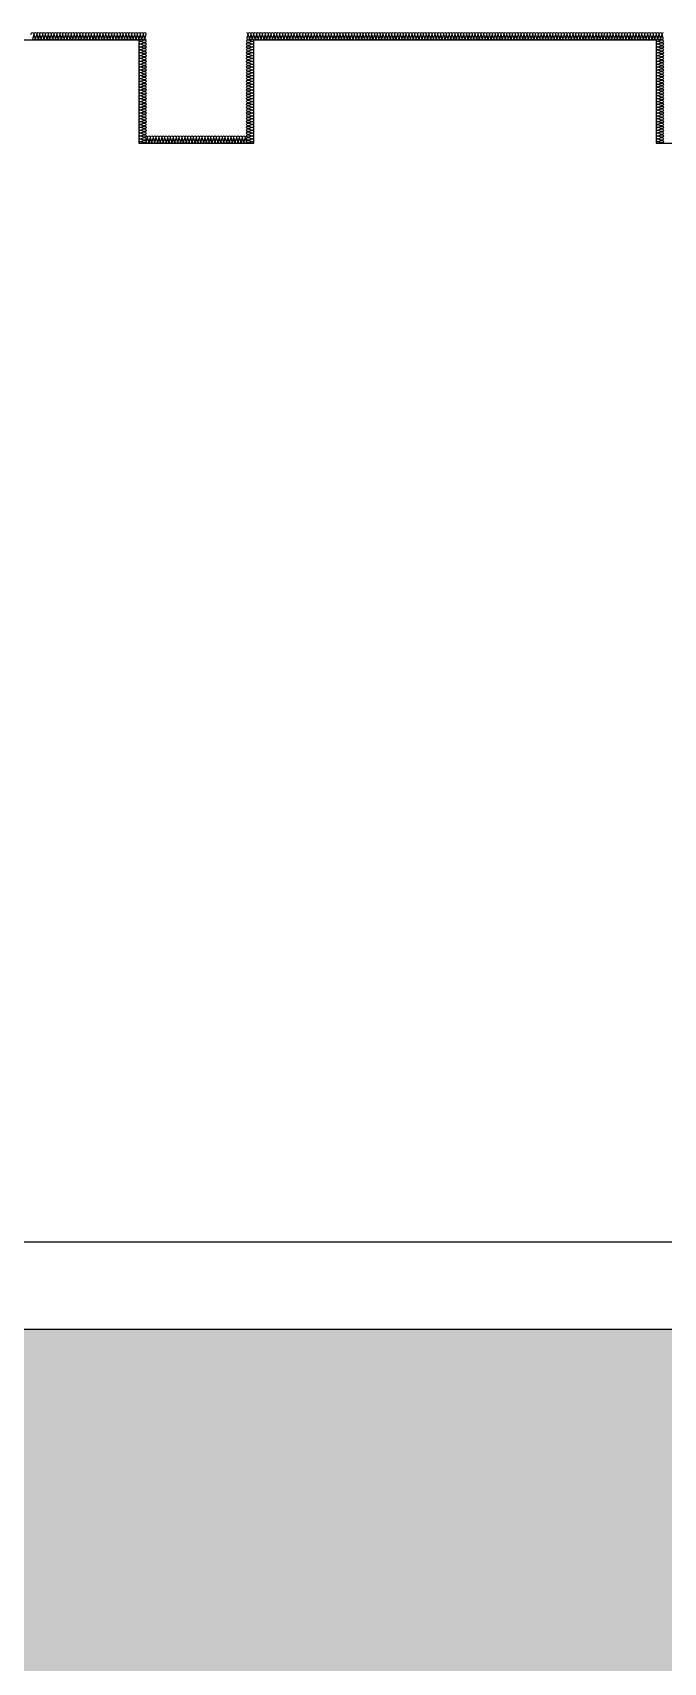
# Model space of a CAD drawing. Header units: millimetres. Extents: x 17311 to 801382, y -242618 to -104888.
# Drawn here: x 297921 to 302311, y -204409 to -193059 of the extents above; entities that cross this region are included whole.
import ezdxf

# ---------------------------------------------------------------- set-up
doc = ezdxf.new("R2010")
doc.units = ezdxf.units.MM
doc.header["$LTSCALE"] = 250
for name, color, linetype in [('A-FIN', 6, 'Continuous'), ('A-버림CONC', 4, 'Continuous'), ('ISL', 251, 'Continuous'), ('지반', 254, 'Continuous')]:
    doc.layers.add(name, color=color, linetype=linetype)

msp = doc.modelspace()

# ---------------------------------------------------------------- hatches: boundary and pattern name
at = {"layer": '지반'}
h = msp.add_hatch(dxfattribs=at)
h.set_pattern_fill('EARTH', color=251, scale=70, angle=45)
h.paths.add_polyline_path([(230117.6, -201879.5), (230117.6, -213174), (380882.4, -213174), (380882.4, -201579.5), (370730.7, -201579.5), (370730.7, -201786.8), (370560.7, -201786.8), (370560.7, -202209.5), (371880.7, -202209.5), (371880.7, -203849.5), (371980.7, -203849.5), (371980.7, -203909.5), (368640.7, -203909.5), (368640.7, -203849.5), (368740.7, -203849.5), (368740.7, -202159.5), (364230.7, -202159.5), (364230.7, -202599.5), (364330.7, -202599.5), (364330.7, -202659.5), (363390.7, -202659.5), (363390.7, -202599.5), (363490.7, -202599.5), (363490.7, -202099.5), (362430.7, -202099.5), (362430.7, -203699.5), (362530.7, -203699.5), (362530.7, -203759.5), (358060.7, -203759.5), (358060.7, -203699.5), (358160.7, -203699.5), (358160.7, -202089.5), (351710.7, -202089.5), (351710.7, -204659.5), (351810.7, -204659.5), (351810.7, -204719.5), (347110.7, -204719.5), (347110.7, -204659.5), (347210.7, -204659.5), (347210.7, -202089.5), (340910.7, -202089.5), (340910.7, -204659.5), (341010.7, -204659.5), (341010.7, -204719.5), (336310.7, -204719.5), (336310.7, -204659.5), (336410.7, -204659.5), (336410.7, -202089.5), (330110.7, -202089.5), (330110.7, -204659.5), (330210.7, -204659.5), (330210.7, -204719.5), (325510.7, -204719.5), (325510.7, -204659.5), (325610.7, -204659.5), (325610.7, -202089.5), (319310.7, -202089.5), (319310.7, -203829.5), (319410.7, -203829.5), (319410.7, -203889.5), (314710.7, -203889.5), (314710.7, -203829.5), (314810.7, -203829.5), (314810.7, -202089.5), (308510.7, -202089.5), (308510.7, -203829.5), (308610.7, -203829.5), (308610.7, -203889.5), (303910.7, -203889.5), (303910.7, -203829.5), (304010.7, -203829.5), (304010.7, -202089.5), (297560.7, -202089.5), (297560.7, -203699.5), (297660.7, -203699.5), (297660.7, -203759.5), (293190.7, -203759.5), (293190.7, -203699.5), (293290.7, -203699.5), (293290.7, -203259.5), (286980.7, -203259.5), (286980.7, -204099.5), (287080.7, -204099.5), (287080.7, -204159.5), (283740.7, -204159.5), (283740.7, -204099.5), (283840.7, -204099.5), (283840.7, -202459.5), (285160.7, -202459.5), (285160.7, -202086.8), (284990.7, -202086.8), (284990.7, -201829.5), (283110.7, -201829.5), (283110.7, -202079.5), (283160.7, -202079.5), (283160.7, -202139.5), (282910.7, -202139.5), (282910.7, -202079.5), (282960.7, -202079.5), (282960.7, -201979.5), (271560.7, -201979.5), (271560.7, -201879.5)])

# ---------------------------------------------------------------- linework, layer by layer
at = {"layer": 'A-FIN'}
msp.add_line((295060.7, -201479.5), (316360.7, -201479.5), dxfattribs=at)
at = {"layer": 'A-버림CONC'}
msp.add_lwpolyline([(297560.7, -202089.5), (304010.7, -202089.5)], dxfattribs=at)
at = {"layer": 'ISL'}
for points in [[(297911.8, -193071.6, -1.3725934), (297929.5, -193071.6), (297921.8, -193097.4, 0.5092668), (297930.7, -193109.5, 0.5092668), (297939.5, -193097.4), (297931.8, -193071.6, -1.3725934), (297949.5, -193071.6), (297941.8, -193097.4, 0.5092668), (297950.7, -193109.5, 0.5092668), (297959.5, -193097.4), (297951.8, -193071.6, -1.3725934), (297969.5, -193071.6), (297961.8, -193097.4, 0.5092668), (297970.7, -193109.5, 0.5092668), (297979.5, -193097.4), (297971.8, -193071.6, -1.3725934), (297989.5, -193071.6), (297981.8, -193097.4, 0.5092668), (297990.7, -193109.5, 0.5092668), (297999.5, -193097.4), (297991.8, -193071.6, -1.3725934), (298009.5, -193071.6), (298001.8, -193097.4, 0.5092668), (298010.7, -193109.5, 0.5092668), (298019.5, -193097.4), (298011.8, -193071.6, -1.3725934), (298029.5, -193071.6), (298021.8, -193097.4, 0.5092668), (298030.7, -193109.5, 0.5092668), (298039.5, -193097.4), (298031.8, -193071.6, -1.3725934), (298049.5, -193071.6), (298041.8, -193097.4, 0.5092668), (298050.7, -193109.5, 0.5092668), (298059.5, -193097.4), (298051.8, -193071.6, -1.3725934), (298069.5, -193071.6), (298061.8, -193097.4, 0.5092668), (298070.7, -193109.5, 0.5092668), (298079.5, -193097.4), (298071.8, -193071.6, -1.3725934), (298089.5, -193071.6), (298081.8, -193097.4, 0.5092668), (298090.7, -193109.5, 0.5092668), (298099.5, -193097.4), (298091.8, -193071.6, -1.3725934), (298109.5, -193071.6), (298101.8, -193097.4, 0.5092668), (298110.7, -193109.5, 0.5092668), (298119.5, -193097.4), (298111.8, -193071.6, -1.3725934), (298129.5, -193071.6), (298121.8, -193097.4, 0.5092668), (298130.7, -193109.5, 0.5092668), (298139.5, -193097.4), (298131.8, -193071.6, -1.3725934), (298149.5, -193071.6), (298141.8, -193097.4, 0.5092668), (298150.7, -193109.5, 0.5092668), (298159.5, -193097.4), (298151.8, -193071.6, -1.3725934), (298169.5, -193071.6), (298161.8, -193097.4, 0.5092668), (298170.7, -193109.5, 0.5092668), (298179.5, -193097.4), (298171.8, -193071.6, -1.3725934), (298189.5, -193071.6), (298181.8, -193097.4, 0.5092668), (298190.7, -193109.5, 0.5092668), (298199.5, -193097.4), (298191.8, -193071.6, -1.3725934), (298209.5, -193071.6), (298201.8, -193097.4, 0.5092668), (298210.7, -193109.5, 0.5092668), (298219.5, -193097.4), (298211.8, -193071.6, -1.3725934), (298229.5, -193071.6), (298221.8, -193097.4, 0.5092668), (298230.7, -193109.5, 0.5092668), (298239.5, -193097.4), (298231.8, -193071.6, -1.3725934), (298249.5, -193071.6), (298241.8, -193097.4, 0.5092668), (298250.7, -193109.5, 0.5092668), (298259.5, -193097.4), (298251.8, -193071.6, -1.3725934), (298269.5, -193071.6), (298261.8, -193097.4, 0.5092668), (298270.7, -193109.5, 0.5092668), (298279.5, -193097.4), (298271.8, -193071.6, -1.3725934), (298289.5, -193071.6), (298281.8, -193097.4, 0.5092668), (298290.7, -193109.5, 0.5092668), (298299.5, -193097.4), (298291.8, -193071.6, -1.3725934), (298309.5, -193071.6), (298301.8, -193097.4, 0.5092668), (298310.7, -193109.5, 0.5092668), (298319.5, -193097.4), (298311.8, -193071.6, -1.3725934), (298329.5, -193071.6), (298321.8, -193097.4, 0.5092668), (298330.7, -193109.5, 0.5092668), (298339.5, -193097.4), (298331.8, -193071.6, -1.3725934), (298349.5, -193071.6), (298341.8, -193097.4, 0.5092668), (298350.7, -193109.5, 0.5092668), (298359.5, -193097.4), (298351.8, -193071.6, -1.3725934), (298369.5, -193071.6), (298361.8, -193097.4, 0.5092668), (298370.7, -193109.5, 0.5092668), (298379.5, -193097.4), (298371.8, -193071.6, -1.3725934), (298389.5, -193071.6), (298381.8, -193097.4, 0.5092668), (298390.7, -193109.5, 0.5092668), (298399.5, -193097.4), (298391.8, -193071.6, -1.3725934), (298409.5, -193071.6), (298401.8, -193097.4, 0.5092668), (298410.7, -193109.5, 0.5092668), (298419.5, -193097.4), (298411.8, -193071.6, -1.3725934), (298429.5, -193071.6), (298421.8, -193097.4, 0.5092668), (298430.7, -193109.5, 0.5092668), (298439.5, -193097.4), (298431.8, -193071.6, -1.3725934), (298449.5, -193071.6), (298441.8, -193097.4, 0.5092668), (298450.7, -193109.5, 0.5092668), (298459.5, -193097.4), (298451.8, -193071.6, -1.3725934), (298469.5, -193071.6), (298461.8, -193097.4, 0.5092668), (298470.7, -193109.5, 0.5092668), (298479.5, -193097.4), (298471.8, -193071.6, -1.3725934), (298489.5, -193071.6), (298481.8, -193097.4, 0.5092668), (298490.7, -193109.5, 0.5092668), (298499.5, -193097.4), (298491.8, -193071.6, -1.3725934), (298509.5, -193071.6), (298501.8, -193097.4, 0.5092668), (298510.7, -193109.5, 0.5092668), (298519.5, -193097.4), (298511.8, -193071.6, -1.3725934), (298529.5, -193071.6), (298521.8, -193097.4, 0.5092668), (298530.7, -193109.5, 0.5092668), (298539.5, -193097.4), (298531.8, -193071.6, -1.3725934), (298549.5, -193071.6), (298541.8, -193097.4, 0.5092668), (298550.7, -193109.5, 0.5092668), (298559.5, -193097.4), (298551.8, -193071.6, -1.3725934), (298569.5, -193071.6), (298561.8, -193097.4, 0.5092668), (298570.7, -193109.5, 0.5092668), (298579.5, -193097.4), (298571.8, -193071.6, -1.3725934), (298589.5, -193071.6), (298581.8, -193097.4, 0.5092668), (298590.7, -193109.5, 0.5092668), (298599.5, -193097.4), (298591.8, -193071.6, -1.3725934), (298609.5, -193071.6), (298601.8, -193097.4, 0.5092668), (298610.7, -193109.5, 0.5092668), (298619.5, -193097.4), (298611.8, -193071.6, -1.3725934), (298629.5, -193071.6), (298621.8, -193097.4, 0.5092668), (298630.7, -193109.5, 0.5092668), (298639.5, -193097.4), (298631.8, -193071.6, -1.3725934), (298649.5, -193071.6), (298641.8, -193097.4, 0.5092668), (298650.7, -193109.5, 0.5092668), (298659.5, -193097.4), (298651.8, -193071.6, -1.3725934), (298669.5, -193071.6), (298661.8, -193097.4, 0.5092668), (298670.7, -193109.5, 0.5092668), (298679.5, -193097.4), (298671.8, -193071.6, -1.3725934), (298689.5, -193071.6), (298681.8, -193097.4, 0.5092668), (298690.7, -193109.5, 0.5092668), (298699.5, -193097.4), (298691.8, -193071.6, -1.3725934), (298709.5, -193071.6), (298701.8, -193097.4, 0.5092668), (298710.7, -193109.5)], [(299410.7, -193059.5, -0.5090392), (299419.5, -193071.6), (299411.8, -193097.4, 0.5092668), (299420.7, -193109.5, 0.5092668), (299429.5, -193097.4), (299421.8, -193071.6, -1.3725934), (299439.5, -193071.6), (299431.8, -193097.4, 0.5092668), (299440.7, -193109.5, 0.5092668), (299449.5, -193097.4), (299441.8, -193071.6, -1.3725934), (299459.5, -193071.6), (299451.8, -193097.4, 0.5092668), (299460.7, -193109.5, 0.5092668), (299469.5, -193097.4), (299461.8, -193071.6, -1.3725934), (299479.5, -193071.6), (299471.8, -193097.4, 0.5092668), (299480.7, -193109.5, 0.5092668), (299489.5, -193097.4), (299481.8, -193071.6, -1.3725934), (299499.5, -193071.6), (299491.8, -193097.4, 0.5092668), (299500.7, -193109.5, 0.5092668), (299509.5, -193097.4), (299501.8, -193071.6, -1.3725934), (299519.5, -193071.6), (299511.8, -193097.4, 0.5092668), (299520.7, -193109.5, 0.5092668), (299529.5, -193097.4), (299521.8, -193071.6, -1.3725934), (299539.5, -193071.6), (299531.8, -193097.4, 0.5092668), (299540.7, -193109.5, 0.5092668), (299549.5, -193097.4), (299541.8, -193071.6, -1.3725934), (299559.5, -193071.6), (299551.8, -193097.4, 0.5092668), (299560.7, -193109.5, 0.5092668), (299569.5, -193097.4), (299561.8, -193071.6, -1.3725934), (299579.5, -193071.6), (299571.8, -193097.4, 0.5092668), (299580.7, -193109.5, 0.5092668), (299589.5, -193097.4), (299581.8, -193071.6, -1.3725934), (299599.5, -193071.6), (299591.8, -193097.4, 0.5092668), (299600.7, -193109.5, 0.5092668), (299609.5, -193097.4), (299601.8, -193071.6, -1.3725934), (299619.5, -193071.6), (299611.8, -193097.4, 0.5092668), (299620.7, -193109.5, 0.5092668), (299629.5, -193097.4), (299621.8, -193071.6, -1.3725934), (299639.5, -193071.6), (299631.8, -193097.4, 0.5092668), (299640.7, -193109.5, 0.5092668), (299649.5, -193097.4), (299641.8, -193071.6, -1.3725934), (299659.5, -193071.6), (299651.8, -193097.4, 0.5092668), (299660.7, -193109.5, 0.5092668), (299669.5, -193097.4), (299661.8, -193071.6, -1.3725934), (299679.5, -193071.6), (299671.8, -193097.4, 0.5092668), (299680.7, -193109.5, 0.5092668), (299689.5, -193097.4), (299681.8, -193071.6, -1.3725934), (299699.5, -193071.6), (299691.8, -193097.4, 0.5092668), (299700.7, -193109.5, 0.5092668), (299709.5, -193097.4), (299701.8, -193071.6, -1.3725934), (299719.5, -193071.6), (299711.8, -193097.4, 0.5092668), (299720.7, -193109.5, 0.5092668), (299729.5, -193097.4), (299721.8, -193071.6, -1.3725934), (299739.5, -193071.6), (299731.8, -193097.4, 0.5092668), (299740.7, -193109.5, 0.5092668), (299749.5, -193097.4), (299741.8, -193071.6, -1.3725934), (299759.5, -193071.6), (299751.8, -193097.4, 0.5092668), (299760.7, -193109.5, 0.5092668), (299769.5, -193097.4), (299761.8, -193071.6, -1.3725934), (299779.5, -193071.6), (299771.8, -193097.4, 0.5092668), (299780.7, -193109.5, 0.5092668), (299789.5, -193097.4), (299781.8, -193071.6, -1.3725934), (299799.5, -193071.6), (299791.8, -193097.4, 0.5092668), (299800.7, -193109.5, 0.5092668), (299809.5, -193097.4), (299801.8, -193071.6, -1.3725934), (299819.5, -193071.6), (299811.8, -193097.4, 0.5092668), (299820.7, -193109.5, 0.5092668), (299829.5, -193097.4), (299821.8, -193071.6, -1.3725934), (299839.5, -193071.6), (299831.8, -193097.4, 0.5092668), (299840.7, -193109.5, 0.5092668), (299849.5, -193097.4), (299841.8, -193071.6, -1.3725934), (299859.5, -193071.6), (299851.8, -193097.4, 0.5092668), (299860.7, -193109.5, 0.5092668), (299869.5, -193097.4), (299861.8, -193071.6, -1.3725934), (299879.5, -193071.6), (299871.8, -193097.4, 0.5092668), (299880.7, -193109.5, 0.5092668), (299889.5, -193097.4), (299881.8, -193071.6, -1.3725934), (299899.5, -193071.6), (299891.8, -193097.4, 0.5092668), (299900.7, -193109.5, 0.5092668), (299909.5, -193097.4), (299901.8, -193071.6, -1.3725934), (299919.5, -193071.6), (299911.8, -193097.4, 0.5092668), (299920.7, -193109.5, 0.5092668), (299929.5, -193097.4), (299921.8, -193071.6, -1.3725934), (299939.5, -193071.6), (299931.8, -193097.4, 0.5092668), (299940.7, -193109.5, 0.5092668), (299949.5, -193097.4), (299941.8, -193071.6, -1.3725934), (299959.5, -193071.6), (299951.8, -193097.4, 0.5092668), (299960.7, -193109.5, 0.5092668), (299969.5, -193097.4), (299961.8, -193071.6, -1.3725934), (299979.5, -193071.6), (299971.8, -193097.4, 0.5092668), (299980.7, -193109.5, 0.5092668), (299989.5, -193097.4), (299981.8, -193071.6, -1.3725934), (299999.5, -193071.6), (299991.8, -193097.4, 0.5092668), (300000.7, -193109.5, 0.5092668), (300009.5, -193097.4), (300001.8, -193071.6, -1.3725934), (300019.5, -193071.6), (300011.8, -193097.4, 0.5092668), (300020.7, -193109.5, 0.5092668), (300029.5, -193097.4), (300021.8, -193071.6, -1.3725934), (300039.5, -193071.6), (300031.8, -193097.4, 0.5092668), (300040.7, -193109.5, 0.5092668), (300049.5, -193097.4), (300041.8, -193071.6, -1.3725934), (300059.5, -193071.6), (300051.8, -193097.4, 0.5092668), (300060.7, -193109.5, 0.5092668), (300069.5, -193097.4), (300061.8, -193071.6, -1.3725934), (300079.5, -193071.6), (300071.8, -193097.4, 0.5092668), (300080.7, -193109.5, 0.5092668), (300089.5, -193097.4), (300081.8, -193071.6, -1.3725934), (300099.5, -193071.6), (300091.8, -193097.4, 0.5092668), (300100.7, -193109.5, 0.5092668), (300109.5, -193097.4), (300101.8, -193071.6, -1.3725934), (300119.5, -193071.6), (300111.8, -193097.4, 0.5092668), (300120.7, -193109.5, 0.5092668), (300129.5, -193097.4), (300121.8, -193071.6, -1.3725934), (300139.5, -193071.6), (300131.8, -193097.4, 0.5092668), (300140.7, -193109.5, 0.5092668), (300149.5, -193097.4), (300141.8, -193071.6, -1.3725934), (300159.5, -193071.6), (300151.8, -193097.4, 0.5092668), (300160.7, -193109.5, 0.5092668), (300169.5, -193097.4), (300161.8, -193071.6, -1.3725934), (300179.5, -193071.6), (300171.8, -193097.4, 0.5092668), (300180.7, -193109.5, 0.5092668), (300189.5, -193097.4), (300181.8, -193071.6, -1.3725934), (300199.5, -193071.6), (300191.8, -193097.4, 0.5092668), (300200.7, -193109.5, 0.5092668), (300209.5, -193097.4), (300201.8, -193071.6, -1.3725934), (300219.5, -193071.6), (300211.8, -193097.4, 0.5092668), (300220.7, -193109.5, 0.5092668), (300229.5, -193097.4), (300221.8, -193071.6, -1.3725934), (300239.5, -193071.6), (300231.8, -193097.4, 0.5092668), (300240.7, -193109.5, 0.5092668), (300249.5, -193097.4), (300241.8, -193071.6, -1.3725934), (300259.5, -193071.6), (300251.8, -193097.4, 0.5092668), (300260.7, -193109.5, 0.5092668), (300269.5, -193097.4), (300261.8, -193071.6, -1.3725934), (300279.5, -193071.6), (300271.8, -193097.4, 0.5092668), (300280.7, -193109.5, 0.5092668), (300289.5, -193097.4), (300281.8, -193071.6, -1.3725934), (300299.5, -193071.6), (300291.8, -193097.4, 0.5092668), (300300.7, -193109.5, 0.5092668), (300309.5, -193097.4), (300301.8, -193071.6, -1.3725934), (300319.5, -193071.6), (300311.8, -193097.4, 0.5092668), (300320.7, -193109.5, 0.5092668), (300329.5, -193097.4), (300321.8, -193071.6, -1.3725934), (300339.5, -193071.6), (300331.8, -193097.4, 0.5092668), (300340.7, -193109.5, 0.5092668), (300349.5, -193097.4), (300341.8, -193071.6, -1.3725934), (300359.5, -193071.6), (300351.8, -193097.4, 0.5092668), (300360.7, -193109.5, 0.5092668), (300369.5, -193097.4), (300361.8, -193071.6, -1.3725934), (300379.5, -193071.6), (300371.8, -193097.4, 0.5092668), (300380.7, -193109.5, 0.5092668), (300389.5, -193097.4), (300381.8, -193071.6, -1.3725934), (300399.5, -193071.6), (300391.8, -193097.4, 0.5092668), (300400.7, -193109.5, 0.5092668), (300409.5, -193097.4), (300401.8, -193071.6, -1.3725934), (300419.5, -193071.6), (300411.8, -193097.4, 0.5092668), (300420.7, -193109.5, 0.5092668), (300429.5, -193097.4), (300421.8, -193071.6, -1.3725934), (300439.5, -193071.6), (300431.8, -193097.4, 0.5092668), (300440.7, -193109.5, 0.5092668), (300449.5, -193097.4), (300441.8, -193071.6, -1.3725934), (300459.5, -193071.6), (300451.8, -193097.4, 0.5092668), (300460.7, -193109.5, 0.5092668), (300469.5, -193097.4), (300461.8, -193071.6, -1.3725934), (300479.5, -193071.6), (300471.8, -193097.4, 0.5092668), (300480.7, -193109.5, 0.5092668), (300489.5, -193097.4), (300481.8, -193071.6, -1.3725934), (300499.5, -193071.6), (300491.8, -193097.4, 0.5092668), (300500.7, -193109.5, 0.5092668), (300509.5, -193097.4), (300501.8, -193071.6, -1.3725934), (300519.5, -193071.6), (300511.8, -193097.4, 0.5092668), (300520.7, -193109.5, 0.5092668), (300529.5, -193097.4), (300521.8, -193071.6, -1.3725934), (300539.5, -193071.6), (300531.8, -193097.4, 0.5092668), (300540.7, -193109.5, 0.5092668), (300549.5, -193097.4), (300541.8, -193071.6, -1.3725934), (300559.5, -193071.6), (300551.8, -193097.4, 0.5092668), (300560.7, -193109.5, 0.5092668), (300569.5, -193097.4), (300561.8, -193071.6, -1.3725934), (300579.5, -193071.6), (300571.8, -193097.4, 0.5092668), (300580.7, -193109.5, 0.5092668), (300589.5, -193097.4), (300581.8, -193071.6, -1.3725934), (300599.5, -193071.6), (300591.8, -193097.4, 0.5092668), (300600.7, -193109.5, 0.5092668), (300609.5, -193097.4), (300601.8, -193071.6, -1.3725934), (300619.5, -193071.6), (300611.8, -193097.4, 0.5092668), (300620.7, -193109.5, 0.5092668), (300629.5, -193097.4), (300621.8, -193071.6, -1.3725934), (300639.5, -193071.6), (300631.8, -193097.4, 0.5092668), (300640.7, -193109.5, 0.5092668), (300649.5, -193097.4), (300641.8, -193071.6, -1.3725934), (300659.5, -193071.6), (300651.8, -193097.4, 0.5092668), (300660.7, -193109.5, 0.5092668), (300669.5, -193097.4), (300661.8, -193071.6, -1.3725934), (300679.5, -193071.6), (300671.8, -193097.4, 0.5092668), (300680.7, -193109.5, 0.5092668), (300689.5, -193097.4), (300681.8, -193071.6, -1.3725934), (300699.5, -193071.6), (300691.8, -193097.4, 0.5092668), (300700.7, -193109.5, 0.5092668), (300709.5, -193097.4), (300701.8, -193071.6, -1.3725934), (300719.5, -193071.6), (300711.8, -193097.4, 0.5092668), (300720.7, -193109.5, 0.5092668), (300729.5, -193097.4), (300721.8, -193071.6, -1.3725934), (300739.5, -193071.6), (300731.8, -193097.4, 0.5092668), (300740.7, -193109.5, 0.5092668), (300749.5, -193097.4), (300741.8, -193071.6, -1.3725934), (300759.5, -193071.6), (300751.8, -193097.4, 0.5092668), (300760.7, -193109.5, 0.5092668), (300769.5, -193097.4), (300761.8, -193071.6, -1.3725934), (300779.5, -193071.6), (300771.8, -193097.4, 0.5092668), (300780.7, -193109.5, 0.5092668), (300789.5, -193097.4), (300781.8, -193071.6, -1.3725934), (300799.5, -193071.6), (300791.8, -193097.4, 0.5092668), (300800.7, -193109.5, 0.5092668), (300809.5, -193097.4), (300801.8, -193071.6, -1.3725934), (300819.5, -193071.6), (300811.8, -193097.4, 0.5092668), (300820.7, -193109.5, 0.5092668), (300829.5, -193097.4), (300821.8, -193071.6, -1.3725934), (300839.5, -193071.6), (300831.8, -193097.4, 0.5092668), (300840.7, -193109.5, 0.5092668), (300849.5, -193097.4), (300841.8, -193071.6, -1.3725934), (300859.5, -193071.6), (300851.8, -193097.4, 0.5092668), (300860.7, -193109.5, 0.5092668), (300869.5, -193097.4), (300861.8, -193071.6, -1.3725934), (300879.5, -193071.6), (300871.8, -193097.4, 0.5092668), (300880.7, -193109.5, 0.5092668), (300889.5, -193097.4), (300881.8, -193071.6, -1.3725934), (300899.5, -193071.6), (300891.8, -193097.4, 0.5092668), (300900.7, -193109.5, 0.5092668), (300909.5, -193097.4), (300901.8, -193071.6, -1.3725934), (300919.5, -193071.6), (300911.8, -193097.4, 0.5092668), (300920.7, -193109.5, 0.5092668), (300929.5, -193097.4), (300921.8, -193071.6, -1.3725934), (300939.5, -193071.6), (300931.8, -193097.4, 0.5092668), (300940.7, -193109.5, 0.5092668), (300949.5, -193097.4), (300941.8, -193071.6, -1.3725934), (300959.5, -193071.6), (300951.8, -193097.4, 0.5092668), (300960.7, -193109.5, 0.5092668), (300969.5, -193097.4), (300961.8, -193071.6, -1.3725934), (300979.5, -193071.6), (300971.8, -193097.4, 0.5092668), (300980.7, -193109.5, 0.5092668), (300989.5, -193097.4), (300981.8, -193071.6, -1.3725934), (300999.5, -193071.6), (300991.8, -193097.4, 0.5092668), (301000.7, -193109.5, 0.5092668), (301009.5, -193097.4), (301001.8, -193071.6, -1.3725934), (301019.5, -193071.6), (301011.8, -193097.4, 0.5092668), (301020.7, -193109.5, 0.5092668), (301029.5, -193097.4), (301021.8, -193071.6, -1.3725934), (301039.5, -193071.6), (301031.8, -193097.4, 0.5092668), (301040.7, -193109.5, 0.5092668), (301049.5, -193097.4), (301041.8, -193071.6, -1.3725934), (301059.5, -193071.6), (301051.8, -193097.4, 0.5092668), (301060.7, -193109.5, 0.5092668), (301069.5, -193097.4), (301061.8, -193071.6, -1.3725934), (301079.5, -193071.6), (301071.8, -193097.4, 0.5092668), (301080.7, -193109.5, 0.5092668), (301089.5, -193097.4), (301081.8, -193071.6, -1.3725934), (301099.5, -193071.6), (301091.8, -193097.4, 0.5092668), (301100.7, -193109.5, 0.5092668), (301109.5, -193097.4), (301101.8, -193071.6, -1.3725934), (301119.5, -193071.6), (301111.8, -193097.4, 0.5092668), (301120.7, -193109.5, 0.5092668), (301129.5, -193097.4), (301121.8, -193071.6, -1.3725934), (301139.5, -193071.6), (301131.8, -193097.4, 0.5092668), (301140.7, -193109.5, 0.5092668), (301149.5, -193097.4), (301141.8, -193071.6, -1.3725934), (301159.5, -193071.6), (301151.8, -193097.4, 0.5092668), (301160.7, -193109.5, 0.5092668), (301169.5, -193097.4), (301161.8, -193071.6, -1.3725934), (301179.5, -193071.6), (301171.8, -193097.4, 0.5092668), (301180.7, -193109.5, 0.5092668), (301189.5, -193097.4), (301181.8, -193071.6, -1.3725934), (301199.5, -193071.6), (301191.8, -193097.4, 0.5092668), (301200.7, -193109.5, 0.5092668), (301209.5, -193097.4), (301201.8, -193071.6, -1.3725934), (301219.5, -193071.6), (301211.8, -193097.4, 0.5092668), (301220.7, -193109.5, 0.5092668), (301229.5, -193097.4), (301221.8, -193071.6, -1.3725934), (301239.5, -193071.6), (301231.8, -193097.4, 0.5092668), (301240.7, -193109.5, 0.5092668), (301249.5, -193097.4), (301241.8, -193071.6, -1.3725934), (301259.5, -193071.6), (301251.8, -193097.4, 0.5092668), (301260.7, -193109.5, 0.5092668), (301269.5, -193097.4), (301261.8, -193071.6, -1.3725934), (301279.5, -193071.6), (301271.8, -193097.4, 0.5092668), (301280.7, -193109.5, 0.5092668), (301289.5, -193097.4), (301281.8, -193071.6, -1.3725934), (301299.5, -193071.6), (301291.8, -193097.4, 0.5092668), (301300.7, -193109.5, 0.5092668), (301309.5, -193097.4), (301301.8, -193071.6, -1.3725934), (301319.5, -193071.6), (301311.8, -193097.4, 0.5092668), (301320.7, -193109.5, 0.5092668), (301329.5, -193097.4), (301321.8, -193071.6, -1.3725934), (301339.5, -193071.6), (301331.8, -193097.4, 0.5092668), (301340.7, -193109.5, 0.5092668), (301349.5, -193097.4), (301341.8, -193071.6, -1.3725934), (301359.5, -193071.6), (301351.8, -193097.4, 0.5092668), (301360.7, -193109.5, 0.5092668), (301369.5, -193097.4), (301361.8, -193071.6, -1.3725934), (301379.5, -193071.6), (301371.8, -193097.4, 0.5092668), (301380.7, -193109.5, 0.5092668), (301389.5, -193097.4), (301381.8, -193071.6, -1.3725934), (301399.5, -193071.6), (301391.8, -193097.4, 0.5092668), (301400.7, -193109.5, 0.5092668), (301409.5, -193097.4), (301401.8, -193071.6, -1.3725934), (301419.5, -193071.6), (301411.8, -193097.4, 0.5092668), (301420.7, -193109.5, 0.5092668), (301429.5, -193097.4), (301421.8, -193071.6, -1.3725934), (301439.5, -193071.6), (301431.8, -193097.4, 0.5092668), (301440.7, -193109.5, 0.5092668), (301449.5, -193097.4), (301441.8, -193071.6, -1.3725934), (301459.5, -193071.6), (301451.8, -193097.4, 0.5092668), (301460.7, -193109.5, 0.5092668), (301469.5, -193097.4), (301461.8, -193071.6, -1.3725934), (301479.5, -193071.6), (301471.8, -193097.4, 0.5092668), (301480.7, -193109.5, 0.5092668), (301489.5, -193097.4), (301481.8, -193071.6, -1.3725934), (301499.5, -193071.6), (301491.8, -193097.4, 0.5092668), (301500.7, -193109.5, 0.5092668), (301509.5, -193097.4), (301501.8, -193071.6, -1.3725934), (301519.5, -193071.6), (301511.8, -193097.4, 0.5092668), (301520.7, -193109.5, 0.5092668), (301529.5, -193097.4), (301521.8, -193071.6, -1.3725934), (301539.5, -193071.6), (301531.8, -193097.4, 0.5092668), (301540.7, -193109.5, 0.5092668), (301549.5, -193097.4), (301541.8, -193071.6, -1.3725934), (301559.5, -193071.6), (301551.8, -193097.4, 0.5092668), (301560.7, -193109.5, 0.5092668), (301569.5, -193097.4), (301561.8, -193071.6, -1.3725934), (301579.5, -193071.6), (301571.8, -193097.4, 0.5092668), (301580.7, -193109.5, 0.5092668), (301589.5, -193097.4), (301581.8, -193071.6, -1.3725934), (301599.5, -193071.6), (301591.8, -193097.4, 0.5092668), (301600.7, -193109.5, 0.5092668), (301609.5, -193097.4), (301601.8, -193071.6, -1.3725934), (301619.5, -193071.6), (301611.8, -193097.4, 0.5092668), (301620.7, -193109.5, 0.5092668), (301629.5, -193097.4), (301621.8, -193071.6, -1.3725934), (301639.5, -193071.6), (301631.8, -193097.4, 0.5092668), (301640.7, -193109.5, 0.5092668), (301649.5, -193097.4), (301641.8, -193071.6, -1.3725934), (301659.5, -193071.6), (301651.8, -193097.4, 0.5092668), (301660.7, -193109.5, 0.5092668), (301669.5, -193097.4), (301661.8, -193071.6, -1.3725934), (301679.5, -193071.6), (301671.8, -193097.4, 0.5092668), (301680.7, -193109.5, 0.5092668), (301689.5, -193097.4), (301681.8, -193071.6, -1.3725934), (301699.5, -193071.6), (301691.8, -193097.4, 0.5092668), (301700.7, -193109.5, 0.5092668), (301709.5, -193097.4), (301701.8, -193071.6, -1.3725934), (301719.5, -193071.6), (301711.8, -193097.4, 0.5092668), (301720.7, -193109.5, 0.5092668), (301729.5, -193097.4), (301721.8, -193071.6, -1.3725934), (301739.5, -193071.6), (301731.8, -193097.4, 0.5092668), (301740.7, -193109.5, 0.5092668), (301749.5, -193097.4), (301741.8, -193071.6, -1.3725934), (301759.5, -193071.6), (301751.8, -193097.4, 0.5092668), (301760.7, -193109.5, 0.5092668), (301769.5, -193097.4), (301761.8, -193071.6, -1.3725934), (301779.5, -193071.6), (301771.8, -193097.4, 0.5092668), (301780.7, -193109.5, 0.5092668), (301789.5, -193097.4), (301781.8, -193071.6, -1.3725934), (301799.5, -193071.6), (301791.8, -193097.4, 0.5092668), (301800.7, -193109.5, 0.5092668), (301809.5, -193097.4), (301801.8, -193071.6, -1.3725934), (301819.5, -193071.6), (301811.8, -193097.4, 0.5092668), (301820.7, -193109.5, 0.5092668), (301829.5, -193097.4), (301821.8, -193071.6, -1.3725934), (301839.5, -193071.6), (301831.8, -193097.4, 0.5092668), (301840.7, -193109.5, 0.5092668), (301849.5, -193097.4), (301841.8, -193071.6, -1.3725934), (301859.5, -193071.6), (301851.8, -193097.4, 0.5092668), (301860.7, -193109.5, 0.5092668), (301869.5, -193097.4), (301861.8, -193071.6, -1.3725934), (301879.5, -193071.6), (301871.8, -193097.4, 0.5092668), (301880.7, -193109.5, 0.5092668), (301889.5, -193097.4), (301881.8, -193071.6, -1.3725934), (301899.5, -193071.6), (301891.8, -193097.4, 0.5092668), (301900.7, -193109.5, 0.5092668), (301909.5, -193097.4), (301901.8, -193071.6, -1.3725934), (301919.5, -193071.6), (301911.8, -193097.4, 0.5092668), (301920.7, -193109.5, 0.5092668), (301929.5, -193097.4), (301921.8, -193071.6, -1.3725934), (301939.5, -193071.6), (301931.8, -193097.4, 0.5092668), (301940.7, -193109.5, 0.5092668), (301949.5, -193097.4), (301941.8, -193071.6, -1.3725934), (301959.5, -193071.6), (301951.8, -193097.4, 0.5092668), (301960.7, -193109.5, 0.5092668), (301969.5, -193097.4), (301961.8, -193071.6, -1.3725934), (301979.5, -193071.6), (301971.8, -193097.4, 0.5092668), (301980.7, -193109.5, 0.5092668), (301989.5, -193097.4), (301981.8, -193071.6, -1.3725934), (301999.5, -193071.6), (301991.8, -193097.4, 0.5092668), (302000.7, -193109.5, 0.5092668), (302009.5, -193097.4), (302001.8, -193071.6, -1.3725934), (302019.5, -193071.6), (302011.8, -193097.4, 0.5092668), (302020.7, -193109.5, 0.5092668), (302029.5, -193097.4), (302021.8, -193071.6, -1.3725934), (302039.5, -193071.6), (302031.8, -193097.4, 0.5092668), (302040.7, -193109.5, 0.5092668), (302049.5, -193097.4), (302041.8, -193071.6, -1.3725934), (302059.5, -193071.6), (302051.8, -193097.4, 0.5092668), (302060.7, -193109.5, 0.5092668), (302069.5, -193097.4), (302061.8, -193071.6, -1.3725934), (302079.5, -193071.6), (302071.8, -193097.4, 0.5092668), (302080.7, -193109.5, 0.5092668), (302089.5, -193097.4), (302081.8, -193071.6, -1.3725934), (302099.5, -193071.6), (302091.8, -193097.4, 0.5092668), (302100.7, -193109.5, 0.5092668), (302109.5, -193097.4), (302101.8, -193071.6, -1.3725934), (302119.5, -193071.6), (302111.8, -193097.4, 0.5092668), (302120.7, -193109.5, 0.5092668), (302129.5, -193097.4), (302121.8, -193071.6, -1.3725934), (302139.5, -193071.6), (302131.8, -193097.4, 0.5092668), (302140.7, -193109.5, 0.5092668), (302149.5, -193097.4), (302141.8, -193071.6, -1.3725934), (302159.5, -193071.6), (302151.8, -193097.4, 0.5092668), (302160.7, -193109.5, 0.5092668), (302169.5, -193097.4), (302161.8, -193071.6, -1.3725934), (302179.5, -193071.6), (302171.8, -193097.4, 0.5092668), (302180.7, -193109.5, 0.5092668), (302189.5, -193097.4), (302181.8, -193071.6, -1.3725934), (302199.5, -193071.6), (302191.8, -193097.4, 0.5092668), (302200.7, -193109.5, 0.5092668), (302209.5, -193097.4), (302201.8, -193071.6, -1.3725934), (302219.5, -193071.6), (302211.8, -193097.4, 0.5092668), (302220.7, -193109.5, 0.5092668), (302229.5, -193097.4), (302221.8, -193071.6, -1.3725934), (302239.5, -193071.6), (302231.8, -193097.4, 0.5092668), (302240.7, -193109.5, 0.5092668), (302249.5, -193097.4), (302241.8, -193071.6, -1.3725934), (302259.5, -193071.6), (302251.8, -193097.4, 0.5092668), (302260.7, -193109.5, 0.5092668), (302269.5, -193097.4), (302261.8, -193071.6, -1.3725934), (302279.5, -193071.6), (302271.8, -193097.4, 0.5092668), (302280.7, -193109.5, 0.5092668), (302289.5, -193097.4), (302281.8, -193071.6, -1.3725934), (302299.5, -193071.6), (302291.8, -193097.4, 0.5092668), (302300.7, -193109.5, 0.5092668), (302309.5, -193097.4), (302301.8, -193071.6, -0.5083607), (302310.7, -193059.5)], [(298660.7, -193109.5, 0.5092668), (298672.8, -193118.3), (298698.5, -193110.7, -1.3725934), (298698.5, -193128.3), (298672.8, -193120.7, 0.5092668), (298660.7, -193129.5, 0.5092668), (298672.8, -193138.3), (298698.5, -193130.7, -1.3725934), (298698.5, -193148.3), (298672.8, -193140.7, 0.5092668), (298660.7, -193149.5, 0.5092668), (298672.8, -193158.3), (298698.5, -193150.7, -1.3725934), (298698.5, -193168.3), (298672.8, -193160.7, 0.5092668), (298660.7, -193169.5, 0.5092668), (298672.8, -193178.3), (298698.5, -193170.7, -1.3725934), (298698.5, -193188.3), (298672.8, -193180.7, 0.5092668), (298660.7, -193189.5, 0.5092668), (298672.8, -193198.3), (298698.5, -193190.7, -1.3725934), (298698.5, -193208.3), (298672.8, -193200.7, 0.5092668), (298660.7, -193209.5, 0.5092668), (298672.8, -193218.3), (298698.5, -193210.7, -1.3725934), (298698.5, -193228.3), (298672.8, -193220.7, 0.5092668), (298660.7, -193229.5, 0.5092668), (298672.8, -193238.3), (298698.5, -193230.7, -1.3725934), (298698.5, -193248.3), (298672.8, -193240.7, 0.5092668), (298660.7, -193249.5, 0.5092668), (298672.8, -193258.3), (298698.5, -193250.7, -1.3725934), (298698.5, -193268.3), (298672.8, -193260.7, 0.5092668), (298660.7, -193269.5, 0.5092668), (298672.8, -193278.3), (298698.5, -193270.7, -1.3725934), (298698.5, -193288.3), (298672.8, -193280.7, 0.5092668), (298660.7, -193289.5, 0.5092668), (298672.8, -193298.3), (298698.5, -193290.7, -1.3725934), (298698.5, -193308.3), (298672.8, -193300.7, 0.5092668), (298660.7, -193309.5, 0.5092668), (298672.8, -193318.3), (298698.5, -193310.7, -1.3725934), (298698.5, -193328.3), (298672.8, -193320.7, 0.5092668), (298660.7, -193329.5, 0.5092668), (298672.8, -193338.3), (298698.5, -193330.7, -1.3725934), (298698.5, -193348.3), (298672.8, -193340.7, 0.5092668), (298660.7, -193349.5, 0.5092668), (298672.8, -193358.3), (298698.5, -193350.7, -1.3725934), (298698.5, -193368.3), (298672.8, -193360.7, 0.5092668), (298660.7, -193369.5, 0.5092668), (298672.8, -193378.3), (298698.5, -193370.7, -1.3725934), (298698.5, -193388.3), (298672.8, -193380.7, 0.5092668), (298660.7, -193389.5, 0.5092668), (298672.8, -193398.3), (298698.5, -193390.7, -1.3725934), (298698.5, -193408.3), (298672.8, -193400.7, 0.5092668), (298660.7, -193409.5, 0.5092668), (298672.8, -193418.3), (298698.5, -193410.7, -1.3725934), (298698.5, -193428.3), (298672.8, -193420.7, 0.5092668), (298660.7, -193429.5, 0.5092668), (298672.8, -193438.3), (298698.5, -193430.7, -1.3725934), (298698.5, -193448.3), (298672.8, -193440.7, 0.5092668), (298660.7, -193449.5, 0.5092668), (298672.8, -193458.3), (298698.5, -193450.7, -1.3725934), (298698.5, -193468.3), (298672.8, -193460.7, 0.5092668), (298660.7, -193469.5, 0.5092668), (298672.8, -193478.3), (298698.5, -193470.7, -1.3725934), (298698.5, -193488.3), (298672.8, -193480.7, 0.5092668), (298660.7, -193489.5, 0.5092668), (298672.8, -193498.3), (298698.5, -193490.7, -1.3725934), (298698.5, -193508.3), (298672.8, -193500.7, 0.5092668), (298660.7, -193509.5, 0.5092668), (298672.8, -193518.3), (298698.5, -193510.7, -1.3725934), (298698.5, -193528.3), (298672.8, -193520.7, 0.5092668), (298660.7, -193529.5, 0.5092668), (298672.8, -193538.3), (298698.5, -193530.7, -1.3725934), (298698.5, -193548.3), (298672.8, -193540.7, 0.5092668), (298660.7, -193549.5, 0.5092668), (298672.8, -193558.3), (298698.5, -193550.7, -1.3725934), (298698.5, -193568.3), (298672.8, -193560.7, 0.5092668), (298660.7, -193569.5, 0.5092668), (298672.8, -193578.3), (298698.5, -193570.7, -1.3725934), (298698.5, -193588.3), (298672.8, -193580.7, 0.5092668), (298660.7, -193589.5, 0.5092668), (298672.8, -193598.3), (298698.5, -193590.7, -1.3725934), (298698.5, -193608.3), (298672.8, -193600.7, 0.5092668), (298660.7, -193609.5, 0.5092668), (298672.8, -193618.3), (298698.5, -193610.7, -1.3725934), (298698.5, -193628.3), (298672.8, -193620.7, 0.5092668), (298660.7, -193629.5, 0.5092668), (298672.8, -193638.3), (298698.5, -193630.7, -1.3725934), (298698.5, -193648.3), (298672.8, -193640.7, 0.5092668), (298660.7, -193649.5, 0.5092668), (298672.8, -193658.3), (298698.5, -193650.7, -1.3725934), (298698.5, -193668.3), (298672.8, -193660.7, 0.5092668), (298660.7, -193669.5, 0.5092668), (298672.8, -193678.3), (298698.5, -193670.7, -1.3725934), (298698.5, -193688.3), (298672.8, -193680.7, 0.5092668), (298660.7, -193689.5, 0.5092668), (298672.8, -193698.3), (298698.5, -193690.7, -1.3725934), (298698.5, -193708.3), (298672.8, -193700.7, 0.5092668), (298660.7, -193709.5, 0.5092668), (298672.8, -193718.3), (298698.5, -193710.7, -1.3725934), (298698.5, -193728.3), (298672.8, -193720.7, 0.5092668), (298660.7, -193729.5, 0.5092668), (298672.8, -193738.3), (298698.5, -193730.7, -1.3725934), (298698.5, -193748.3), (298672.8, -193740.7, 0.5092668), (298660.7, -193749.5, 0.5092668), (298672.8, -193758.3), (298698.5, -193750.7, -1.3725934), (298698.5, -193768.3), (298672.8, -193760.7, 0.5092668), (298660.7, -193769.5, 0.5092668), (298672.8, -193778.3), (298698.5, -193770.7, -1.3725934), (298698.5, -193788.3), (298672.8, -193780.7, 0.5092668), (298660.7, -193789.5, 0.5092668), (298672.8, -193798.3), (298698.5, -193790.7, -1.3725934), (298698.5, -193808.3), (298672.8, -193800.7, 0.5092668), (298660.7, -193809.5, 0.5092668), (298672.8, -193818.3), (298698.5, -193810.7, -1.3725934), (298698.5, -193828.3), (298672.8, -193820.7, 0.5092668), (298660.7, -193829.5)], [(299460.7, -193829.5, 0.5092668), (299448.5, -193820.6), (299422.8, -193828.3, -1.3725934), (299422.8, -193810.6), (299448.5, -193818.3, 0.5092668), (299460.7, -193809.5, 0.5092668), (299448.5, -193800.6), (299422.8, -193808.3, -1.3725934), (299422.8, -193790.6), (299448.5, -193798.3, 0.5092668), (299460.7, -193789.5, 0.5092668), (299448.5, -193780.6), (299422.8, -193788.3, -1.3725934), (299422.8, -193770.6), (299448.5, -193778.3, 0.5092668), (299460.7, -193769.5, 0.5092668), (299448.5, -193760.6), (299422.8, -193768.3, -1.3725934), (299422.8, -193750.6), (299448.5, -193758.3, 0.5092668), (299460.7, -193749.5, 0.5092668), (299448.5, -193740.6), (299422.8, -193748.3, -1.3725934), (299422.8, -193730.6), (299448.5, -193738.3, 0.5092668), (299460.7, -193729.5, 0.5092668), (299448.5, -193720.6), (299422.8, -193728.3, -1.3725934), (299422.8, -193710.6), (299448.5, -193718.3, 0.5092668), (299460.7, -193709.5, 0.5092668), (299448.5, -193700.6), (299422.8, -193708.3, -1.3725934), (299422.8, -193690.6), (299448.5, -193698.3, 0.5092668), (299460.7, -193689.5, 0.5092668), (299448.5, -193680.6), (299422.8, -193688.3, -1.3725934), (299422.8, -193670.6), (299448.5, -193678.3, 0.5092668), (299460.7, -193669.5, 0.5092668), (299448.5, -193660.6), (299422.8, -193668.3, -1.3725934), (299422.8, -193650.6), (299448.5, -193658.3, 0.5092668), (299460.7, -193649.5, 0.5092668), (299448.5, -193640.6), (299422.8, -193648.3, -1.3725934), (299422.8, -193630.6), (299448.5, -193638.3, 0.5092668), (299460.7, -193629.5, 0.5092668), (299448.5, -193620.6), (299422.8, -193628.3, -1.3725934), (299422.8, -193610.6), (299448.5, -193618.3, 0.5092668), (299460.7, -193609.5, 0.5092668), (299448.5, -193600.6), (299422.8, -193608.3, -1.3725934), (299422.8, -193590.6), (299448.5, -193598.3, 0.5092668), (299460.7, -193589.5, 0.5092668), (299448.5, -193580.6), (299422.8, -193588.3, -1.3725934), (299422.8, -193570.6), (299448.5, -193578.3, 0.5092668), (299460.7, -193569.5, 0.5092668), (299448.5, -193560.6), (299422.8, -193568.3, -1.3725934), (299422.8, -193550.6), (299448.5, -193558.3, 0.5092668), (299460.7, -193549.5, 0.5092668), (299448.5, -193540.6), (299422.8, -193548.3, -1.3725934), (299422.8, -193530.6), (299448.5, -193538.3, 0.5092668), (299460.7, -193529.5, 0.5092668), (299448.5, -193520.6), (299422.8, -193528.3, -1.3725934), (299422.8, -193510.6), (299448.5, -193518.3, 0.5092668), (299460.7, -193509.5, 0.5092668), (299448.5, -193500.6), (299422.8, -193508.3, -1.3725934), (299422.8, -193490.6), (299448.5, -193498.3, 0.5092668), (299460.7, -193489.5, 0.5092668), (299448.5, -193480.6), (299422.8, -193488.3, -1.3725934), (299422.8, -193470.6), (299448.5, -193478.3, 0.5092668), (299460.7, -193469.5, 0.5092668), (299448.5, -193460.6), (299422.8, -193468.3, -1.3725934), (299422.8, -193450.6), (299448.5, -193458.3, 0.5092668), (299460.7, -193449.5, 0.5092668), (299448.5, -193440.6), (299422.8, -193448.3, -1.3725934), (299422.8, -193430.6), (299448.5, -193438.3, 0.5092668), (299460.7, -193429.5, 0.5092668), (299448.5, -193420.6), (299422.8, -193428.3, -1.3725934), (299422.8, -193410.6), (299448.5, -193418.3, 0.5092668), (299460.7, -193409.5, 0.5092668), (299448.5, -193400.6), (299422.8, -193408.3, -1.3725934), (299422.8, -193390.6), (299448.5, -193398.3, 0.5092668), (299460.7, -193389.5, 0.5092668), (299448.5, -193380.6), (299422.8, -193388.3, -1.3725934), (299422.8, -193370.6), (299448.5, -193378.3, 0.5092668), (299460.7, -193369.5, 0.5092668), (299448.5, -193360.6), (299422.8, -193368.3, -1.3725934), (299422.8, -193350.6), (299448.5, -193358.3, 0.5092668), (299460.7, -193349.5, 0.5092668), (299448.5, -193340.6), (299422.8, -193348.3, -1.3725934), (299422.8, -193330.6), (299448.5, -193338.3, 0.5092668), (299460.7, -193329.5, 0.5092668), (299448.5, -193320.6), (299422.8, -193328.3, -1.3725934), (299422.8, -193310.6), (299448.5, -193318.3, 0.5092668), (299460.7, -193309.5, 0.5092668), (299448.5, -193300.6), (299422.8, -193308.3, -1.3725934), (299422.8, -193290.6), (299448.5, -193298.3, 0.5092668), (299460.7, -193289.5, 0.5092668), (299448.5, -193280.6), (299422.8, -193288.3, -1.3725934), (299422.8, -193270.6), (299448.5, -193278.3, 0.5092668), (299460.7, -193269.5, 0.5092668), (299448.5, -193260.6), (299422.8, -193268.3, -1.3725934), (299422.8, -193250.6), (299448.5, -193258.3, 0.5092668), (299460.7, -193249.5, 0.5092668), (299448.5, -193240.6), (299422.8, -193248.3, -1.3725934), (299422.8, -193230.6), (299448.5, -193238.3, 0.5092668), (299460.7, -193229.5, 0.5092668), (299448.5, -193220.6), (299422.8, -193228.3, -1.3725934), (299422.8, -193210.6), (299448.5, -193218.3, 0.5092668), (299460.7, -193209.5, 0.5092668), (299448.5, -193200.6), (299422.8, -193208.3, -1.3725934), (299422.8, -193190.6), (299448.5, -193198.3, 0.5092668), (299460.7, -193189.5, 0.5092668), (299448.5, -193180.6), (299422.8, -193188.3, -1.3725934), (299422.8, -193170.6), (299448.5, -193178.3, 0.5092668), (299460.7, -193169.5, 0.5092668), (299448.5, -193160.6), (299422.8, -193168.3, -1.3725934), (299422.8, -193150.6), (299448.5, -193158.3, 0.5092668), (299460.7, -193149.5, 0.5092668), (299448.5, -193140.6), (299422.8, -193148.3, -1.3725934), (299422.8, -193130.6), (299448.5, -193138.3, 0.5092668), (299460.7, -193129.5, 0.5092668), (299448.5, -193120.6), (299422.8, -193128.3, -1.3725934), (299422.8, -193110.6), (299448.5, -193118.3, 0.5092668), (299460.7, -193109.5)], [(302260.7, -193109.5, 0.5092668), (302272.8, -193118.3), (302298.5, -193110.7, -1.3725934), (302298.5, -193128.3), (302272.8, -193120.7, 0.5092668), (302260.7, -193129.5, 0.5092668), (302272.8, -193138.3), (302298.5, -193130.7, -1.3725934), (302298.5, -193148.3), (302272.8, -193140.7, 0.5092668), (302260.7, -193149.5, 0.5092668), (302272.8, -193158.3), (302298.5, -193150.7, -1.3725934), (302298.5, -193168.3), (302272.8, -193160.7, 0.5092668), (302260.7, -193169.5, 0.5092668), (302272.8, -193178.3), (302298.5, -193170.7, -1.3725934), (302298.5, -193188.3), (302272.8, -193180.7, 0.5092668), (302260.7, -193189.5, 0.5092668), (302272.8, -193198.3), (302298.5, -193190.7, -1.3725934), (302298.5, -193208.3), (302272.8, -193200.7, 0.5092668), (302260.7, -193209.5, 0.5092668), (302272.8, -193218.3), (302298.5, -193210.7, -1.3725934), (302298.5, -193228.3), (302272.8, -193220.7, 0.5092668), (302260.7, -193229.5, 0.5092668), (302272.8, -193238.3), (302298.5, -193230.7, -1.3725934), (302298.5, -193248.3), (302272.8, -193240.7, 0.5092668), (302260.7, -193249.5, 0.5092668), (302272.8, -193258.3), (302298.5, -193250.7, -1.3725934), (302298.5, -193268.3), (302272.8, -193260.7, 0.5092668), (302260.7, -193269.5, 0.5092668), (302272.8, -193278.3), (302298.5, -193270.7, -1.3725934), (302298.5, -193288.3), (302272.8, -193280.7, 0.5092668), (302260.7, -193289.5, 0.5092668), (302272.8, -193298.3), (302298.5, -193290.7, -1.3725934), (302298.5, -193308.3), (302272.8, -193300.7, 0.5092668), (302260.7, -193309.5, 0.5092668), (302272.8, -193318.3), (302298.5, -193310.7, -1.3725934), (302298.5, -193328.3), (302272.8, -193320.7, 0.5092668), (302260.7, -193329.5, 0.5092668), (302272.8, -193338.3), (302298.5, -193330.7, -1.3725934), (302298.5, -193348.3), (302272.8, -193340.7, 0.5092668), (302260.7, -193349.5, 0.5092668), (302272.8, -193358.3), (302298.5, -193350.7, -1.3725934), (302298.5, -193368.3), (302272.8, -193360.7, 0.5092668), (302260.7, -193369.5, 0.5092668), (302272.8, -193378.3), (302298.5, -193370.7, -1.3725934), (302298.5, -193388.3), (302272.8, -193380.7, 0.5092668), (302260.7, -193389.5, 0.5092668), (302272.8, -193398.3), (302298.5, -193390.7, -1.3725934), (302298.5, -193408.3), (302272.8, -193400.7, 0.5092668), (302260.7, -193409.5, 0.5092668), (302272.8, -193418.3), (302298.5, -193410.7, -1.3725934), (302298.5, -193428.3), (302272.8, -193420.7, 0.5092668), (302260.7, -193429.5, 0.5092668), (302272.8, -193438.3), (302298.5, -193430.7, -1.3725934), (302298.5, -193448.3), (302272.8, -193440.7, 0.5092668), (302260.7, -193449.5, 0.5092668), (302272.8, -193458.3), (302298.5, -193450.7, -1.3725934), (302298.5, -193468.3), (302272.8, -193460.7, 0.5092668), (302260.7, -193469.5, 0.5092668), (302272.8, -193478.3), (302298.5, -193470.7, -1.3725934), (302298.5, -193488.3), (302272.8, -193480.7, 0.5092668), (302260.7, -193489.5, 0.5092668), (302272.8, -193498.3), (302298.5, -193490.7, -1.3725934), (302298.5, -193508.3), (302272.8, -193500.7, 0.5092668), (302260.7, -193509.5, 0.5092668), (302272.8, -193518.3), (302298.5, -193510.7, -1.3725934), (302298.5, -193528.3), (302272.8, -193520.7, 0.5092668), (302260.7, -193529.5, 0.5092668), (302272.8, -193538.3), (302298.5, -193530.7, -1.3725934), (302298.5, -193548.3), (302272.8, -193540.7, 0.5092668), (302260.7, -193549.5, 0.5092668), (302272.8, -193558.3), (302298.5, -193550.7, -1.3725934), (302298.5, -193568.3), (302272.8, -193560.7, 0.5092668), (302260.7, -193569.5, 0.5092668), (302272.8, -193578.3), (302298.5, -193570.7, -1.3725934), (302298.5, -193588.3), (302272.8, -193580.7, 0.5092668), (302260.7, -193589.5, 0.5092668), (302272.8, -193598.3), (302298.5, -193590.7, -1.3725934), (302298.5, -193608.3), (302272.8, -193600.7, 0.5092668), (302260.7, -193609.5, 0.5092668), (302272.8, -193618.3), (302298.5, -193610.7, -1.3725934), (302298.5, -193628.3), (302272.8, -193620.7, 0.5092668), (302260.7, -193629.5, 0.5092668), (302272.8, -193638.3), (302298.5, -193630.7, -1.3725934), (302298.5, -193648.3), (302272.8, -193640.7, 0.5092668), (302260.7, -193649.5, 0.5092668), (302272.8, -193658.3), (302298.5, -193650.7, -1.3725934), (302298.5, -193668.3), (302272.8, -193660.7, 0.5092668), (302260.7, -193669.5, 0.5092668), (302272.8, -193678.3), (302298.5, -193670.7, -1.3725934), (302298.5, -193688.3), (302272.8, -193680.7, 0.5092668), (302260.7, -193689.5, 0.5092668), (302272.8, -193698.3), (302298.5, -193690.7, -1.3725934), (302298.5, -193708.3), (302272.8, -193700.7, 0.5092668), (302260.7, -193709.5, 0.5092668), (302272.8, -193718.3), (302298.5, -193710.7, -1.3725934), (302298.5, -193728.3), (302272.8, -193720.7, 0.5092668), (302260.7, -193729.5, 0.5092668), (302272.8, -193738.3), (302298.5, -193730.7, -1.3725934), (302298.5, -193748.3), (302272.8, -193740.7, 0.5092668), (302260.7, -193749.5, 0.5092668), (302272.8, -193758.3), (302298.5, -193750.7, -1.3725934), (302298.5, -193768.3), (302272.8, -193760.7, 0.5092668), (302260.7, -193769.5, 0.5092668), (302272.8, -193778.3), (302298.5, -193770.7, -1.3725934), (302298.5, -193788.3), (302272.8, -193780.7, 0.5092668), (302260.7, -193789.5, 0.5092668), (302272.8, -193798.3), (302298.5, -193790.7, -1.3725934), (302298.5, -193808.3), (302272.8, -193800.7, 0.5092668), (302260.7, -193809.5, 0.5092668), (302272.8, -193818.3), (302298.5, -193810.7, -1.3725934), (302298.5, -193828.3), (302272.8, -193820.7, 0.5092668), (302260.7, -193829.5)], [(298710.7, -193779.5, -0.5092668), (298719.5, -193791.6), (298711.8, -193817.4, 1.3725934), (298729.5, -193817.4), (298721.8, -193791.6, -0.5092668), (298730.7, -193779.5, -0.5092668), (298739.5, -193791.6), (298731.8, -193817.4, 1.3725934), (298749.5, -193817.4), (298741.8, -193791.6, -0.5092668), (298750.7, -193779.5, -0.5092668), (298759.5, -193791.6), (298751.8, -193817.4, 1.3725934), (298769.5, -193817.4), (298761.8, -193791.6, -0.5092668), (298770.7, -193779.5, -0.5092668), (298779.5, -193791.6), (298771.8, -193817.4, 1.3725934), (298789.5, -193817.4), (298781.8, -193791.6, -0.5092668), (298790.7, -193779.5, -0.5092668), (298799.5, -193791.6), (298791.8, -193817.4, 1.3725934), (298809.5, -193817.4), (298801.8, -193791.6, -0.5092668), (298810.7, -193779.5, -0.5092668), (298819.5, -193791.6), (298811.8, -193817.4, 1.3725934), (298829.5, -193817.4), (298821.8, -193791.6, -0.5092668), (298830.7, -193779.5, -0.5092668), (298839.5, -193791.6), (298831.8, -193817.4, 1.3725934), (298849.5, -193817.4), (298841.8, -193791.6, -0.5092668), (298850.7, -193779.5, -0.5092668), (298859.5, -193791.6), (298851.8, -193817.4, 1.3725934), (298869.5, -193817.4), (298861.8, -193791.6, -0.5092668), (298870.7, -193779.5, -0.5092668), (298879.5, -193791.6), (298871.8, -193817.4, 1.3725934), (298889.5, -193817.4), (298881.8, -193791.6, -0.5092668), (298890.7, -193779.5, -0.5092668), (298899.5, -193791.6), (298891.8, -193817.4, 1.3725934), (298909.5, -193817.4), (298901.8, -193791.6, -0.5092668), (298910.7, -193779.5, -0.5092668), (298919.5, -193791.6), (298911.8, -193817.4, 1.3725934), (298929.5, -193817.4), (298921.8, -193791.6, -0.5092668), (298930.7, -193779.5, -0.5092668), (298939.5, -193791.6), (298931.8, -193817.4, 1.3725934), (298949.5, -193817.4), (298941.8, -193791.6, -0.5092668), (298950.7, -193779.5, -0.5092668), (298959.5, -193791.6), (298951.8, -193817.4, 1.3725934), (298969.5, -193817.4), (298961.8, -193791.6, -0.5092668), (298970.7, -193779.5, -0.5092668), (298979.5, -193791.6), (298971.8, -193817.4, 1.3725934), (298989.5, -193817.4), (298981.8, -193791.6, -0.5092668), (298990.7, -193779.5, -0.5092668), (298999.5, -193791.6), (298991.8, -193817.4, 1.3725934), (299009.5, -193817.4), (299001.8, -193791.6, -0.5092668), (299010.7, -193779.5, -0.5092668), (299019.5, -193791.6), (299011.8, -193817.4, 1.3725934), (299029.5, -193817.4), (299021.8, -193791.6, -0.5092668), (299030.7, -193779.5, -0.5092668), (299039.5, -193791.6), (299031.8, -193817.4, 1.3725934), (299049.5, -193817.4), (299041.8, -193791.6, -0.5092668), (299050.7, -193779.5, -0.5092668), (299059.5, -193791.6), (299051.8, -193817.4, 1.3725934), (299069.5, -193817.4), (299061.8, -193791.6, -0.5092668), (299070.7, -193779.5, -0.5092668), (299079.5, -193791.6), (299071.8, -193817.4, 1.3725934), (299089.5, -193817.4), (299081.8, -193791.6, -0.5092668), (299090.7, -193779.5, -0.5092668), (299099.5, -193791.6), (299091.8, -193817.4, 1.3725934), (299109.5, -193817.4), (299101.8, -193791.6, -0.5092668), (299110.7, -193779.5, -0.5092668), (299119.5, -193791.6), (299111.8, -193817.4, 1.3725934), (299129.5, -193817.4), (299121.8, -193791.6, -0.5092668), (299130.7, -193779.5, -0.5092668), (299139.5, -193791.6), (299131.8, -193817.4, 1.3725934), (299149.5, -193817.4), (299141.8, -193791.6, -0.5092668), (299150.7, -193779.5, -0.5092668), (299159.5, -193791.6), (299151.8, -193817.4, 1.3725934), (299169.5, -193817.4), (299161.8, -193791.6, -0.5092668), (299170.7, -193779.5, -0.5092668), (299179.5, -193791.6), (299171.8, -193817.4, 1.3725934), (299189.5, -193817.4), (299181.8, -193791.6, -0.5092668), (299190.7, -193779.5, -0.5092668), (299199.5, -193791.6), (299191.8, -193817.4, 1.3725934), (299209.5, -193817.4), (299201.8, -193791.6, -0.5092668), (299210.7, -193779.5, -0.5092668), (299219.5, -193791.6), (299211.8, -193817.4, 1.3725934), (299229.5, -193817.4), (299221.8, -193791.6, -0.5092668), (299230.7, -193779.5, -0.5092668), (299239.5, -193791.6), (299231.8, -193817.4, 1.3725934), (299249.5, -193817.4), (299241.8, -193791.6, -0.5092668), (299250.7, -193779.5, -0.5092668), (299259.5, -193791.6), (299251.8, -193817.4, 1.3725934), (299269.5, -193817.4), (299261.8, -193791.6, -0.5092668), (299270.7, -193779.5, -0.5092668), (299279.5, -193791.6), (299271.8, -193817.4, 1.3725934), (299289.5, -193817.4), (299281.8, -193791.6, -0.5092668), (299290.7, -193779.5, -0.5092668), (299299.5, -193791.6), (299291.8, -193817.4, 1.3725934), (299309.5, -193817.4), (299301.8, -193791.6, -0.5092668), (299310.7, -193779.5, -0.5092668), (299319.5, -193791.6), (299311.8, -193817.4, 1.3725934), (299329.5, -193817.4), (299321.8, -193791.6, -0.5092668), (299330.7, -193779.5, -0.5092668), (299339.5, -193791.6), (299331.8, -193817.4, 1.3725934), (299349.5, -193817.4), (299341.8, -193791.6, -0.5092668), (299350.7, -193779.5, -0.5092668), (299359.5, -193791.6), (299351.8, -193817.4, 1.3725934), (299369.5, -193817.4), (299361.8, -193791.6, -0.5092668), (299370.7, -193779.5, -0.5092668), (299379.5, -193791.6), (299371.8, -193817.4, 1.3725934), (299389.5, -193817.4), (299381.8, -193791.6, -0.5092668), (299390.7, -193779.5, -0.5092668), (299399.5, -193791.6), (299391.8, -193817.4, 1.3725934), (299409.5, -193817.4), (299401.8, -193791.6, -0.5092668), (299410.7, -193779.5)]]:
    msp.add_lwpolyline(points, format="xyb", dxfattribs=at)
msp.add_lwpolyline([(295060.7, -198279.5), (295110.7, -198279.5), (295110.7, -193829.5), (295610.7, -193829.5), (295610.7, -193109.5), (298660.7, -193109.5), (298660.7, -193829.5), (299460.7, -193829.5), (299460.7, -193109.5), (302260.7, -193109.5), (302260.7, -193829.5), (303060.7, -193829.5), (303060.7, -193109.5), (305860.7, -193109.5), (305860.7, -193829.5), (306660.7, -193829.5), (306660.7, -193109.5), (309460.7, -193109.5), (309460.7, -193829.5), (310260.7, -193829.5)], dxfattribs=at)

doc.saveas('drawing.dxf')
